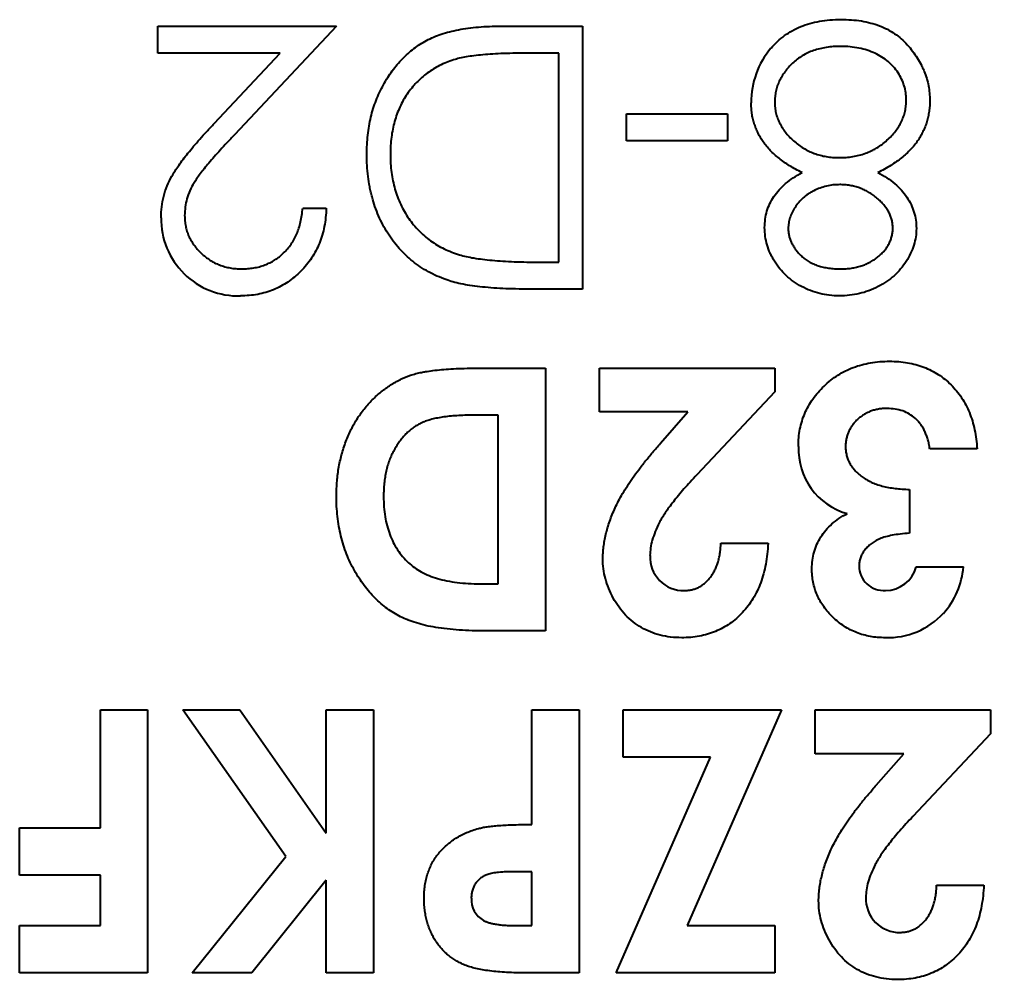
# Model space of a CAD drawing. Header units: inches. Extents: x 7.25 to 10.75, y 3.17 to 5.42.
# Drawn here: x 9.4382 to 9.5836, y 4.441 to 4.5848 of the extents above; entities that cross this region are included whole.
import ezdxf

# ---------------------------------------------------------------- set-up
doc = ezdxf.new("R2010")
doc.units = ezdxf.units.IN
doc.header["$LTSCALE"] = 0.5
doc.header["$MEASUREMENT"] = 0
doc.layers.add('Visible', color=7, linetype='Continuous', lineweight=40)

msp = doc.modelspace()

# ---------------------------------------------------------------- linework, layer by layer
at = {"layer": 'Visible'}
for p, q in [((9.458878298407857, 4.583749322497803), (9.485629762167195, 4.583749322497803)), ((9.458878298407857, 4.579711365703941), (9.458878298407857, 4.583749322497803)), ((9.485629762167195, 4.583749322497803), (9.470361238040404, 4.567455535903819)), ((9.510275494551609, 4.583749322497804), (9.52247611791119, 4.583749322497804)), ((9.52247611791119, 4.583749322497804), (9.52247611791119, 4.544379243757646)), ((9.477198950033134, 4.579711365703941), (9.458878298407857, 4.579711365703941)), ((9.467348543713733, 4.569198482098045), (9.477198950033134, 4.579711365703941)), ((9.518942905716559, 4.579711365703941), (9.514423864226552, 4.579711365703941)), ((9.51894290571656, 4.548417200551508), (9.518942905716559, 4.579711365703941)), ((9.529037797701214, 4.570625962917751), (9.544180135678198, 4.570625962917751)), ((9.529037797701214, 4.566588006123888), (9.529037797701214, 4.570625962917751)), ((9.544180135678198, 4.570625962917751), (9.544180135678198, 4.566588006123889)), ((9.544180135678198, 4.566588006123889), (9.529037797701214, 4.566588006123888)), ((9.480582316174868, 4.556493114139232), (9.484115528369497, 4.556493114139233)), ((9.516174697055142, 4.548417200551508), (9.51894290571656, 4.548417200551508)), ((9.52247611791119, 4.544379243757646), (9.514526390473273, 4.544379243757646)), ((9.507885844339617, 4.532568220135598), (9.516923927319628, 4.532568220135599)), ((9.516923927319628, 4.532568220135599), (9.516923927319628, 4.493198141395441)), ((9.524999840907354, 4.532568220135599), (9.551246560067458, 4.532568220135599)), ((9.524999840907354, 4.526006540345572), (9.524999840907354, 4.532568220135599)), ((9.551246560067458, 4.532568220135599), (9.551246560067458, 4.528987688134792)), ((9.551246560067458, 4.528987688134792), (9.539590114478926, 4.516582012281773)), ((9.50985750293037, 4.525501795746339), (9.50616655804848, 4.525501795746339)), ((9.50985750293037, 4.5002645657847), (9.50985750293037, 4.525501795746339)), ((9.538249386637213, 4.526006540345572), (9.524999840907354, 4.526006540345572)), ((9.534140450134085, 4.521298219630855), (9.538249386637213, 4.526006540345572)), ((9.581531236021426, 4.520454349754012), (9.574464811632167, 4.520454349754012)), ((9.57143634403677, 4.514397414563219), (9.57143634403677, 4.507835734773193)), ((9.543170646479734, 4.506321500975494), (9.550237070868993, 4.506321500975494)), ((9.572436513156052, 4.502788288780865), (9.579488488629272, 4.502788288780865)), ((9.50716027397822, 4.5002645657847), (9.50985750293037, 4.5002645657847)), ((9.516923927319628, 4.493198141395441), (9.508019917123788, 4.493198141395441)), ((9.450297640220901, 4.481387117773393), (9.457364064610159, 4.481387117773393)), ((9.450297640220901, 4.463721056800245), (9.450297640220901, 4.481387117773393)), ((9.457364064610159, 4.481387117773393), (9.45736406461016, 4.442017039033235)), ((9.462663882902104, 4.481387117773393), (9.471173561379794, 4.481387117773393)), ((9.478058593178705, 4.459430727706767), (9.462663882902104, 4.481387117773393)), ((9.471173561379794, 4.481387117773393), (9.484115528369498, 4.462924506729582)), ((9.484115528369498, 4.481387117773393), (9.491181952758756, 4.481387117773393)), ((9.484115528369498, 4.462924506729582), (9.484115528369498, 4.481387117773393)), ((9.491181952758756, 4.481387117773393), (9.491181952758758, 4.442017039033236)), ((9.514904948922698, 4.481387117773393), (9.521971373311956, 4.481387117773394)), ((9.514904948922698, 4.464225801399479), (9.514904948922698, 4.481387117773393)), ((9.521971373311956, 4.481387117773394), (9.521971373311958, 4.442017039033236)), ((9.528533053101983, 4.481387117773394), (9.552256049265925, 4.481387117773394)), ((9.528533053101983, 4.474320693384135), (9.528533053101983, 4.481387117773394)), ((9.552256049265925, 4.481387117773394), (9.538146860390496, 4.449083463422496)), ((9.557303495258251, 4.481387117773394), (9.583550214418358, 4.481387117773395)), ((9.557303495258251, 4.474825437983368), (9.557303495258251, 4.481387117773394)), ((9.583550214418358, 4.481387117773395), (9.583550214418358, 4.477806585772587)), ((9.583550214418358, 4.477806585772587), (9.571893768829824, 4.465400909919569)), ((9.570553040988113, 4.474825437983369), (9.557303495258251, 4.474825437983368)), ((9.566444104484983, 4.47011711726865), (9.570553040988113, 4.474825437983369)), ((9.527523563903518, 4.442017039033237), (9.541624866144584, 4.474320693384136)), ((9.541624866144584, 4.474320693384136), (9.528533053101983, 4.474320693384135)), ((9.438183769839315, 4.456654632410986), (9.438183769839315, 4.463721056800245)), ((9.438183769839315, 4.463721056800245), (9.450297640220901, 4.463721056800245)), ((9.464028270646907, 4.442017039033236), (9.478058593178705, 4.459430727706767)), ((9.514904948922698, 4.45715937701022), (9.512404885829623, 4.45715937701022)), ((9.514904948922698, 4.449083463422496), (9.514904948922698, 4.45715937701022)), ((9.450297640220901, 4.456654632410986), (9.438183769839315, 4.456654632410986)), ((9.450297640220901, 4.449083463422495), (9.450297640220901, 4.456654632410986)), ((9.484115528369498, 4.455873855609049), (9.472948054111473, 4.442017039033236)), ((9.484115528369498, 4.442017039033236), (9.484115528369498, 4.455873855609049)), ((9.575474300830633, 4.45514039861329), (9.582540725219891, 4.45514039861329)), ((9.438183769839315, 4.442017039033235), (9.438183769839315, 4.449083463422494)), ((9.438183769839315, 4.449083463422494), (9.450297640220901, 4.449083463422495)), ((9.512680918032329, 4.449083463422495), (9.514904948922698, 4.449083463422496)), ((9.538146860390496, 4.449083463422496), (9.551246560067458, 4.449083463422496)), ((9.551246560067458, 4.449083463422496), (9.551246560067458, 4.442017039033237)), ((9.45736406461016, 4.442017039033235), (9.438183769839315, 4.442017039033235)), ((9.472948054111473, 4.442017039033236), (9.464028270646907, 4.442017039033236)), ((9.491181952758758, 4.442017039033236), (9.484115528369498, 4.442017039033236)), ((9.521971373311958, 4.442017039033236), (9.514084738948945, 4.442017039033236)), ((9.551246560067458, 4.442017039033237), (9.527523563903518, 4.442017039033237))]:
    msp.add_line(p, q, dxfattribs=at)
for centre, radius, start, end in [((9.560328978366142, 4.572341966278485), 0.01261565529547394, 139.9627529579179, 180.2716347137238), ((9.470911211262727, 4.554883589319695), 0.01151374171487622, 179.0561172386547, 271.8151104250188), ((9.564855911713128, 4.52043345257519), 0.01006038291699332, 177.7297711072711, 253.9149055143012), ((9.537610005424115, 4.504271689598804), 0.005029562096699512, 177.4988094122084, 271.2672813726005), ((9.567523598854576, 4.502935092407723), 0.003664970368894338, 179.5818134594789, 274.9102054249969), ((9.56775577529979, 4.504109526199462), 0.004863638061714174, 270.9828678351035, 344.237155993489), ((9.567548415499315, 4.50379156636576), 0.01198214973454506, 318.3881317821362, 355.1969426353343), ((9.568135163554945, 4.503594811836177), 0.01139463904006238, 268.2803381135408, 317.1695688310349), ((9.50943996062777, 4.452988888768896), 0.003604696703333303, 176.7826688961744, 240.5109144794904), ((9.569913659775011, 4.453090587236599), 0.005029562096696944, 177.4988094108191, 271.2672813714068)]:
    msp.add_arc(centre, radius, start, end, dxfattribs=at)
for points, knots in [([(9.49017246356029, 4.564561141092594), (9.490179538565535, 4.565047769192614), (9.490193480602331, 4.566006720690591), (9.49031866967879, 4.567420004169342), (9.490500630820796, 4.568791360195064), (9.490782341793132, 4.570114259800901), (9.491124331094268, 4.571400288438829), (9.491562609178725, 4.572635757969842), (9.492064746452117, 4.573831935187572), (9.492650047941362, 4.574972890373827), (9.493293485551819, 4.576053143989271), (9.493979692458485, 4.577072239256162), (9.494724231305314, 4.578007562110697), (9.495505065996356, 4.578883622252544), (9.496341026251352, 4.579677016722377), (9.497221934374982, 4.580402208035066), (9.498148415333509, 4.581045112989699), (9.498795503221524, 4.581423533496062), (9.499122684067784, 4.581599328157896), (9.499125682237302, 4.581600939077981), (9.499468589303355, 4.581785037147601), (9.500185277748772, 4.582135571225058), (9.501336244438685, 4.582564209394708), (9.502582065245843, 4.582935453809341), (9.503929844770985, 4.583230778760838), (9.505374775893806, 4.583468960449929), (9.506920866893447, 4.583627542737377), (9.508565195865437, 4.583735091483446), (9.509694325361115, 4.583744486718439), (9.510275494551609, 4.583749322497804)], [0, 0, 0, 0, 0.0460837775419481, 0.0908128969626279, 0.1343042879808946, 0.17703627222683, 0.218837426854287, 0.2602615907981605, 0.3011000835602825, 0.3416368324483725, 0.381609040526968, 0.4201478008723695, 0.457909660734963, 0.494760701352578, 0.5312192845390139, 0.566960759848036, 0.602742114565593, 0.6379097542079976, 0.6379097542079976, 0.6379097542079976, 0.6382320180154539, 0.674761113376549, 0.7133778281073231, 0.754425315485126, 0.797801784729984, 0.843978980652588, 0.8930643900142411, 0.944959650661745, 1, 1, 1, 1]), ([(9.550694495662047, 4.580436936065339), (9.55100761685782, 4.580781073007868), (9.551629989923912, 4.581465094297286), (9.552696164587761, 4.582353179898983), (9.553866264518199, 4.583099517290358), (9.555135762073188, 4.583707750074934), (9.556501263776292, 4.584181156811997), (9.557962478676295, 4.584521342615298), (9.559522255424534, 4.584716195587363), (9.56059430796802, 4.584744361950686), (9.561144286193038, 4.584758811696269)], [0, 0, 0, 0, 0.1192834503733712, 0.2370928820686305, 0.354796044215128, 0.474576300940848, 0.597460065814975, 0.724926154615614, 0.858883199192764, 1, 1, 1, 1]), ([(9.561144286193038, 4.584758811696269), (9.561673120709411, 4.584745847939197), (9.562702178963306, 4.584720621784692), (9.564200017872878, 4.584549705801557), (9.565596227822285, 4.584250179715431), (9.566898927336917, 4.583840229197278), (9.56810026172834, 4.583306930460836), (9.569196812203339, 4.582643170014611), (9.570204383690745, 4.581875657887386), (9.57109245699637, 4.58098237740968), (9.57188072046708, 4.580025536751721), (9.572573745895438, 4.579038664367731), (9.573014519130872, 4.578256716763189), (9.573239569202682, 4.577813951320328), (9.57328783953109, 4.577716217428111), (9.573406829805633, 4.577475295456984), (9.573675846715728, 4.576889334184624), (9.574007632594757, 4.575927889723849), (9.57426822054219, 4.574839461247155), (9.57443190613269, 4.573730358078246), (9.574453798263075, 4.572981991943676), (9.574464811632167, 4.572605508142868)], [0, 0, 0, 0, 0.0785552643698, 0.152860565420097, 0.2235563666902605, 0.2903706229655195, 0.355397784138662, 0.418284932535281, 0.480381415207482, 0.543064533849019, 0.6049149427073129, 0.664388422332142, 0.721931811650893, 0.7381154803333936, 0.7381154803333936, 0.7381154803333936, 0.778009536229352, 0.83383241339506, 0.888862890153068, 0.94408977157943, 1, 1, 1, 1]), ([(9.561104853021224, 4.580720854902407), (9.560736486289864, 4.580713690866153), (9.560018789771316, 4.580699733026206), (9.558971304094081, 4.580579345198606), (9.557985329129178, 4.580382103409185), (9.557052813159864, 4.580117309210206), (9.556181542963897, 4.579759683541065), (9.555367766705544, 4.579322538541474), (9.554601251863906, 4.578820344978006), (9.553916510140704, 4.578226042697128), (9.553292992119747, 4.57759065535715), (9.552749303465319, 4.576918119984455), (9.55227734181334, 4.576226600833378), (9.551906914403409, 4.575500499851999), (9.551610781185795, 4.574753740091439), (9.55139791777109, 4.573979437462331), (9.551266576775712, 4.573175216596576), (9.551253293357808, 4.572629670243063), (9.551246560067456, 4.572353135843251)], [0, 0, 0, 0, 0.0765550760994232, 0.149153837511575, 0.2188158220432795, 0.285398193727192, 0.350345835719392, 0.4141546691276485, 0.477205500043845, 0.540391173900373, 0.602222430283949, 0.662050679838559, 0.719948516225845, 0.775918722043148, 0.831123372497849, 0.8866731564921949, 0.9425552559371321, 1, 1, 1, 1]), ([(9.570931599437536, 4.572723807658313), (9.570915938962413, 4.573077276738756), (9.570884755217374, 4.57378111807153), (9.570647512878853, 4.574819109297058), (9.570254866599987, 4.575820856527914), (9.569717302423825, 4.576781695441268), (9.569047541808938, 4.57768024936229), (9.568227962788237, 4.578465511755588), (9.567297493548407, 4.579152008923065), (9.566241980114793, 4.579717868402049), (9.565083326347741, 4.580164006393616), (9.563832021410061, 4.580487181398669), (9.562496824377629, 4.58068881609125), (9.561576155471728, 4.580710006999438), (9.561104853021224, 4.580720854902407)], [0, 0, 0, 0, 0.07491079103701401, 0.1491652705138698, 0.2245331100267905, 0.302397696872693, 0.382006944833601, 0.46125033324119, 0.5422009967468641, 0.626514119551522, 0.714409631883144, 0.8048701434976611, 0.900110475169873, 1, 1, 1, 1]), ([(9.514423864226552, 4.579711365703941), (9.513774501226102, 4.579708574968574), (9.512525538364317, 4.579703207362432), (9.510729610385813, 4.579656107214702), (9.509088672292776, 4.579579145038061), (9.507602491084754, 4.579471438875984), (9.50627190588456, 4.579328934768129), (9.505094135919627, 4.579170049472882), (9.504073041900224, 4.578972102895198), (9.503455162969493, 4.578792677030017), (9.503169636990535, 4.578709763139838)], [0, 0, 0, 0, 0.1719006646132685, 0.33062793209588, 0.475548835880919, 0.606746190312363, 0.7250238034674891, 0.829742386958458, 0.921322820343975, 1, 1, 1, 1]), ([(9.503169636990535, 4.578709763139838), (9.50281026280163, 4.57858319895371), (9.50210009806892, 4.578333093564433), (9.501077814185367, 4.577876876562245), (9.500124415067358, 4.577336472086055), (9.499223297203384, 4.576735766990667), (9.498387199662783, 4.576053601915018), (9.497606378027816, 4.575304707397219), (9.49688178825314, 4.574485661918912), (9.496224590983859, 4.573597793593467), (9.495629321507469, 4.572650730287371), (9.495118307630838, 4.571642797041855), (9.49467328149027, 4.57058816388056), (9.494320901379762, 4.569478292946118), (9.494043065102181, 4.568321319003079), (9.493848317401849, 4.567111242642414), (9.493727415088225, 4.56584913464741), (9.493713001209255, 4.564989924296048), (9.493705675754919, 4.564553254458231)], [0, 0, 0, 0, 0.0624119154662615, 0.1233331236171024, 0.183116953881431, 0.241772981581708, 0.3005664345557855, 0.359665179319782, 0.418864293534737, 0.479510805459857, 0.540462458993984, 0.6019127741601, 0.66446720988532, 0.727807097376767, 0.792474559748435, 0.859249307785775, 0.928467363266279, 1, 1, 1, 1]), ([(9.555323950033134, 4.561816592334266), (9.555001531865491, 4.561984384898227), (9.554372708761596, 4.562311636435107), (9.55348108257472, 4.562841875147528), (9.552654927662285, 4.563386303151831), (9.551898766980068, 4.563955322144582), (9.551202926313286, 4.564536195665958), (9.550577668930966, 4.565136395233576), (9.550020352340027, 4.565755109322079), (9.549531864606228, 4.56639462590319), (9.549099553744371, 4.567055057410522), (9.548732820268224, 4.56774060246906), (9.548412893728326, 4.568442011689307), (9.548161757480594, 4.569169759580363), (9.547954425092056, 4.569913908351954), (9.547811873004072, 4.570684430897747), (9.54773518400542, 4.571476151303846), (9.547720687795847, 4.572011228423673), (9.547713347872827, 4.572282156133983)], [0, 0, 0, 0, 0.0795145498959738, 0.155079927522833, 0.226870850132799, 0.295896240388773, 0.362033066935595, 0.425088956263354, 0.485373764919548, 0.5440481662340081, 0.601005732445861, 0.657884822653423, 0.714011444966278, 0.7694977510674229, 0.8261524422985971, 0.8829004980034181, 0.940708546901072, 1, 1, 1, 1]), ([(9.551246560067456, 4.572353135843251), (9.551256749042459, 4.5720845488655), (9.551276839921305, 4.571554942263275), (9.551404369696849, 4.57077017374317), (9.551628365037446, 4.570011960890058), (9.551935875063522, 4.569271339754505), (9.552344664106831, 4.568562712857279), (9.55282949194384, 4.567868354664348), (9.553405573721516, 4.567200143977513), (9.554065824738137, 4.566567396860878), (9.554781817896698, 4.565982652003643), (9.55554049927314, 4.565462948941297), (9.556333541235805, 4.565044495711734), (9.556876585775573, 4.564811340597443), (9.5571473689284, 4.564709367539604), (9.55715996771091, 4.564704623018521), (9.557456870656763, 4.564593529274044), (9.558054733536956, 4.564403314100865), (9.558963247621886, 4.564208327116762), (9.559907997430612, 4.56408577798175), (9.560549780347246, 4.564071529025404), (9.560876140624696, 4.564064283127725)], [0, 0, 0, 0, 0.0573303582481359, 0.1130454517579894, 0.1691546943502005, 0.2257388556061955, 0.283781419525107, 0.3433999651357045, 0.406267360617801, 0.471742303014772, 0.5383423431439499, 0.603392776907697, 0.667654396298067, 0.7293951635914236, 0.7293951635914236, 0.7293951635914236, 0.7322677887564011, 0.7970369115422039, 0.863069647661618, 0.930368000421586, 1, 1, 1, 1]), ([(9.560876140624696, 4.564064283127725), (9.561226259765757, 4.564070514918572), (9.561913108090144, 4.564082740171633), (9.562919403624734, 4.56421867196252), (9.563885018624449, 4.564408190433557), (9.56480735938408, 4.564694611270897), (9.565472151560042, 4.564980050544417), (9.565835187163898, 4.565156590215759), (9.565912588480373, 4.565195347157321), (9.566117145739156, 4.565297774533054), (9.56659720039979, 4.565556870597685), (9.567315365332133, 4.566041469492031), (9.568050961883966, 4.5666471520555), (9.56872595941166, 4.567300274652006), (9.569309931524009, 4.567998844519386), (9.569813378979541, 4.568715802288806), (9.570216002703113, 4.569467499184748), (9.57054696138395, 4.570237339333706), (9.57076418414346, 4.571045100041889), (9.57090346930986, 4.571875094320859), (9.570922170447476, 4.572439325848796), (9.570931599437536, 4.572723807658313)], [0, 0, 0, 0, 0.07125750580824419, 0.1397898392986842, 0.2064650189750075, 0.2714926224106915, 0.336029077116186, 0.3536485917615828, 0.3536485917615828, 0.3536485917615828, 0.400213686273893, 0.464659023847118, 0.529715273320168, 0.594078272508269, 0.655636771867661, 0.714893864698706, 0.77215083411094, 0.8290260526505601, 0.885140194716782, 0.9420884448496211, 1, 1, 1, 1]), ([(9.574464811632167, 4.572605508142868), (9.574458309378084, 4.572329252595249), (9.57444545862898, 4.571783274125952), (9.574356567751526, 4.570976632997341), (9.574213513344997, 4.57019156913689), (9.574019746386016, 4.569424916892185), (9.573754420103354, 4.568680969566578), (9.573440791015644, 4.567954960609655), (9.573067940446398, 4.567251650693708), (9.572639905285564, 4.566565828515346), (9.57214158140914, 4.565905680070254), (9.571576907811247, 4.565260550239444), (9.570938358877367, 4.564638550892884), (9.57022137266043, 4.564043266394079), (9.569451124536341, 4.563443908393578), (9.568595035215619, 4.56288487243666), (9.56768029382712, 4.562323858337471), (9.567030042526765, 4.561988582199782), (9.5666964767846, 4.561816592334267)], [0, 0, 0, 0, 0.0588447323601603, 0.1162979609893862, 0.1726488669854395, 0.2287459701895255, 0.284537548137303, 0.340718449281647, 0.3970832673643225, 0.453952168838373, 0.512754248492114, 0.5730754269571201, 0.636439385099312, 0.7024077215675011, 0.7715174331171339, 0.844207917675588, 0.920081818312484, 1, 1, 1, 1]), ([(9.45938304300709, 4.55507351995389), (9.459402090132716, 4.555621864313682), (9.459439850133881, 4.556708930366105), (9.459762842108113, 4.5583064013492), (9.460267318999172, 4.559854120676661), (9.460874659511362, 4.561099802075701), (9.461487518393946, 4.562103458386801), (9.462039240851377, 4.56293022740519), (9.462688796432818, 4.563820201099898), (9.46343063562144, 4.564776981629166), (9.464277533940647, 4.565788039143581), (9.465207489085959, 4.566874001934374), (9.46624451746983, 4.568014789798746), (9.466971723676405, 4.568794470890096), (9.467348543713733, 4.569198482098045)], [0, 0, 0, 0, 0.0987013748863713, 0.1956706803858565, 0.292419992908961, 0.3913392869674675, 0.4444587417649345, 0.5042245791547459, 0.5703475914063549, 0.6429138259794831, 0.722289816523961, 0.80792272120225, 0.900470366297791, 1, 1, 1, 1]), ([(9.470361238040404, 4.567455535903819), (9.469989495781597, 4.567067478462327), (9.46927545498161, 4.566322099535396), (9.468265527233475, 4.565233877261673), (9.467358451999365, 4.564224321122729), (9.466548357592481, 4.563295338575546), (9.465852817599616, 4.56243334118752), (9.465235582144635, 4.561666246658975), (9.464741031064971, 4.560960347330426), (9.464204299954874, 4.560142117702614), (9.463684457644433, 4.559143104011117), (9.4632377494775, 4.557922252613356), (9.462965366480327, 4.556665478117562), (9.462932691165301, 4.55581618636225), (9.46291625520172, 4.555388985328411)], [0, 0, 0, 0, 0.1108026438013184, 0.2128292023477695, 0.306101309823111, 0.3906473211160115, 0.466924469360852, 0.534481039284031, 0.593586940965673, 0.644557004508717, 0.736200452629373, 0.825024025618864, 0.911985584829758, 1, 1, 1, 1]), ([(9.50203396164226, 4.545798837942987), (9.501578411739787, 4.545972357631173), (9.500677642295168, 4.546315462156731), (9.499395818013722, 4.546963674316064), (9.498185011568571, 4.547695110191759), (9.4970548765858, 4.548526602156945), (9.49600257742789, 4.549447292319343), (9.49501617081542, 4.550450603282447), (9.494119976614597, 4.551558823165837), (9.49330003659438, 4.552752226313226), (9.492560554743424, 4.554015521870049), (9.491917832557021, 4.555346640884001), (9.491384038323714, 4.556738731269988), (9.491017733931876, 4.557936729634065), (9.490834142708554, 4.558670317314372), (9.490777160827724, 4.558916628636625), (9.490717978076376, 4.559172453497559), (9.490553781760548, 4.559947516594043), (9.49035342474671, 4.561269051557759), (9.49019627073446, 4.562896488984468), (9.490180477134185, 4.564000813664206), (9.49017246356029, 4.564561141092594)], [0, 0, 0, 0, 0.0615463740376133, 0.1216970805153598, 0.18115899990034, 0.2400768215924425, 0.2986858982040875, 0.357632728013326, 0.417591518854998, 0.478482109752598, 0.540396536102811, 0.6023358963502761, 0.6649966639164281, 0.728553098822835, 0.7604828323282125, 0.7604828323282125, 0.7604828323282125, 0.793645821178881, 0.860531076903308, 0.9292343416273771, 1, 1, 1, 1]), ([(9.493705675754919, 4.564553254458231), (9.493711449516045, 4.564092810360396), (9.49372279212088, 4.563188263854575), (9.493865360292112, 4.561861034436435), (9.494073701748798, 4.560584536680246), (9.494374980556882, 4.559358685213501), (9.494758904953345, 4.558181088451124), (9.495238034781872, 4.557058259315058), (9.495785465819761, 4.555978339530212), (9.496436796942866, 4.554966254426344), (9.497150133201142, 4.554009076595868), (9.497941785387129, 4.553132193405946), (9.498799176146731, 4.552333607351081), (9.499712953980865, 4.551600881674357), (9.500708871857666, 4.550963494993945), (9.501763469054406, 4.550393341101007), (9.502892216761762, 4.549909472806982), (9.50367751142813, 4.549652117770298), (9.50407659994228, 4.54952132936233)], [0, 0, 0, 0, 0.0701511759972783, 0.1378126061901912, 0.2032262471813945, 0.267174055294474, 0.3300240034081795, 0.3917942717866855, 0.45308439899714, 0.514333907645879, 0.57499999281827, 0.634865482622214, 0.694116315189642, 0.753441621780438, 0.813125800303614, 0.8740796856370779, 0.936007013274408, 1, 1, 1, 1]), ([(9.54973232626976, 4.553582946059282), (9.549748563007453, 4.554010090103068), (9.549780451037433, 4.554848976727456), (9.550045094763687, 4.556070160217048), (9.550497897627475, 4.557211288281839), (9.551108094333381, 4.558290734786062), (9.55191026340507, 4.559286622211809), (9.552878862158172, 4.560219873173689), (9.554024036187378, 4.561079773770951), (9.554881582385399, 4.56156584902868), (9.555323950033134, 4.561816592334266)], [0, 0, 0, 0, 0.1219258262973258, 0.2394553929432805, 0.354774098803555, 0.471475575279256, 0.592265411083574, 0.718653197311241, 0.8548664508213061, 1, 1, 1, 1]), ([(9.5666964767846, 4.561816592334267), (9.567152469589523, 4.561566845408162), (9.568034018636586, 4.561084021639151), (9.569213196764574, 4.560208664666579), (9.570210435709159, 4.559239887484951), (9.571026534900101, 4.558187624593348), (9.571665707138935, 4.557072879456405), (9.57210475428608, 4.555904932234181), (9.57240164076197, 4.554704486082406), (9.572431058823593, 4.553884399226531), (9.572445833235234, 4.5534725331782)], [0, 0, 0, 0, 0.1458494305754842, 0.2819637177391635, 0.410893335702098, 0.535063306921324, 0.6547262424105169, 0.770150184539096, 0.884564257400888, 1, 1, 1, 1]), ([(9.560962893602689, 4.560026326333863), (9.560628226729522, 4.560016557319056), (9.559962198467368, 4.559997115777401), (9.558980724993699, 4.559814705608606), (9.558024015103607, 4.559531405374404), (9.557278318169601, 4.559203296884588), (9.556851929628241, 4.558974995162973), (9.55672345634631, 4.558901930760489), (9.556564106006114, 4.558811306179122), (9.55613689879485, 4.558550126327977), (9.555484253333388, 4.558060923048529), (9.554828560150042, 4.557381313906139), (9.554270732117715, 4.55663965836326), (9.553834589566542, 4.555852941009678), (9.553500497542466, 4.555060219627518), (9.553303746830403, 4.554254964615231), (9.553278170850687, 4.553715381850646), (9.55326553846439, 4.55344887327511)], [0, 0, 0, 0, 0.0897134540802937, 0.1785408138776785, 0.2669077215250845, 0.356931182294249, 0.3965677627631691, 0.3965677627631691, 0.3965677627631691, 0.44573053409479, 0.5307957532315181, 0.614591161039219, 0.6982439584905961, 0.7790840380441441, 0.8553156624734299, 0.928538086782487, 1, 1, 1, 1]), ([(9.568912621040605, 4.553527739618741), (9.568904889129328, 4.553733369647143), (9.568889609761897, 4.554139724123692), (9.56877144184262, 4.554739790107758), (9.568595324240905, 4.555329459812302), (9.568318038960522, 4.555894711905175), (9.567985459001795, 4.556455154640701), (9.56757498120585, 4.556996781030062), (9.567085790790788, 4.557521476022896), (9.566534301023871, 4.5580247768239), (9.565933496323884, 4.558496078995888), (9.565297005398891, 4.558905226144355), (9.564748951507031, 4.559187707974444), (9.564416898703223, 4.559334310422669), (9.564308857059794, 4.559379375263628), (9.564188383587714, 4.559429625497581), (9.563835823419756, 4.559567260991408), (9.563234835455404, 4.559753971392934), (9.562498429679792, 4.559911099024412), (9.561738412780647, 4.560008759281167), (9.561223445617834, 4.560020424312211), (9.560962893602689, 4.560026326333863)], [0, 0, 0, 0, 0.0545639495070589, 0.107826202781142, 0.1619237085214025, 0.2175097010530385, 0.274498332796139, 0.3348147646240185, 0.3975549470643515, 0.464754577356201, 0.532901209769528, 0.6000972138233259, 0.665354161456546, 0.696430965900924, 0.696430965900924, 0.696430965900924, 0.731083627724208, 0.796883493959009, 0.863291590147024, 0.930831217509245, 1, 1, 1, 1]), ([(9.484115528369497, 4.556493114139233), (9.484092500776606, 4.556024375244206), (9.48404727519701, 4.555103784529078), (9.48383548341679, 4.553761558360359), (9.483532436429108, 4.55247860224422), (9.483103961130853, 4.551265217385168), (9.482571832022083, 4.55011067512161), (9.481933698980678, 4.549019561334307), (9.481177862641944, 4.547996038401633), (9.48032064403626, 4.54704959472002), (9.479389613225742, 4.546181343079982), (9.478385046977474, 4.545431565320633), (9.477329422373579, 4.544798070704638), (9.476225942070256, 4.54426847293384), (9.475062156203444, 4.543870949357659), (9.473848625744058, 4.54357599278168), (9.472580019035291, 4.543398531075026), (9.471715676830039, 4.543379455871377), (9.471276087626514, 4.54336975455918)], [0, 0, 0, 0, 0.0687907943906179, 0.1351032894311272, 0.1989786743106515, 0.2619042997808555, 0.323494969367968, 0.38519537796605, 0.446969238740774, 0.509764776703132, 0.5722505688473679, 0.6334051756611531, 0.693251162921751, 0.75258316278567, 0.812579266153421, 0.873275084920191, 0.935549942895028, 1, 1, 1, 1]), ([(9.471457480216863, 4.547407711353042), (9.471765440876439, 4.547415437092549), (9.47237022476316, 4.547430609169312), (9.47325629664657, 4.547545530042061), (9.474107407334918, 4.547719750138486), (9.474910857499413, 4.547996449675066), (9.475684045343481, 4.54832338393103), (9.476410464528653, 4.548738718669524), (9.477102175837999, 4.549221346863855), (9.477747801960268, 4.549780973937562), (9.478337464091663, 4.550409755408788), (9.478862844528054, 4.551102715996578), (9.47931887468571, 4.551854866936694), (9.479717312461453, 4.55266312125654), (9.480040736010437, 4.553535526156459), (9.480287913701227, 4.554468786556852), (9.480483488297272, 4.555458906028928), (9.480548826405434, 4.556142652386917), (9.480582316174868, 4.556493114139232)], [0, 0, 0, 0, 0.064429890715418, 0.1265296670735526, 0.186743666835521, 0.245897683478136, 0.3040531068209905, 0.362195516217046, 0.4206546388524585, 0.480330856318868, 0.5406628760855979, 0.600743511343272, 0.6619818568335161, 0.724480055372715, 0.789067141037212, 0.856333336778513, 0.9263620640115919, 1, 1, 1, 1]), ([(9.46291625520172, 4.555388985328411), (9.462923406408688, 4.555120353175308), (9.462937500064386, 4.554590930786542), (9.463061883613248, 4.553814713024803), (9.463249853310598, 4.553065952464445), (9.463519203794828, 4.552342345950183), (9.463874735179363, 4.551651168761587), (9.464307506607009, 4.550991579557947), (9.464806832404735, 4.550353908408341), (9.46538446198101, 4.54975600854267), (9.46601901226005, 4.549208413430382), (9.466689363773945, 4.548723328105136), (9.46739858879374, 4.548317938782314), (9.468143697029689, 4.547985615979385), (9.468922611196263, 4.547724925527232), (9.469736837800564, 4.547544289088277), (9.470584127072582, 4.547430875320599), (9.47116268157979, 4.547415530304757), (9.471457480216863, 4.547407711353042)], [0, 0, 0, 0, 0.0619654006870624, 0.122121905638295, 0.180988496849842, 0.2399332164519025, 0.299905831106523, 0.359988847476985, 0.4217757417416465, 0.486575826421124, 0.551534804619739, 0.615017542759977, 0.677258616661656, 0.7397299623627119, 0.8030501026629511, 0.8664951320156989, 0.9319734741771479, 1, 1, 1, 1]), ([(9.560907687162148, 4.543369754559181), (9.56040708118782, 4.543386023276548), (9.559419943237002, 4.543418103333814), (9.557968944168717, 4.543685681058531), (9.55658055356318, 4.54413254922987), (9.555259765101306, 4.544738940945378), (9.554029464798887, 4.545485246850439), (9.55294599241916, 4.546390047494013), (9.55198101133766, 4.547396393087602), (9.551312586020854, 4.5483535165996), (9.550960716243022, 4.548965143310669), (9.550847990420284, 4.54917775755549), (9.55074572470766, 4.549370642794488), (9.550454518635442, 4.549964171393596), (9.55007922461573, 4.550994667938141), (9.54978766814722, 4.552278865189894), (9.549750798698819, 4.553147660115755), (9.54973232626976, 4.553582946059282)], [0, 0, 0, 0, 0.0894032499051365, 0.17629302372293, 0.2626069234866875, 0.349420473732446, 0.435466792401375, 0.5188906296914331, 0.600969123349225, 0.6838648975815059, 0.7268380748167369, 0.7268380748167369, 0.7268380748167369, 0.765823663804807, 0.8448880757049, 0.9222854113101281, 1, 1, 1, 1]), ([(9.55326553846439, 4.55344887327511), (9.55327142636439, 4.5532618010112), (9.553283113001962, 4.55289048938104), (9.553382827287981, 4.552340207618961), (9.55353958619102, 4.551802741848316), (9.553763937261156, 4.551276981039475), (9.554052046875656, 4.550765460621671), (9.554388842178604, 4.550254595801253), (9.554806815695255, 4.549768006236243), (9.555271899715443, 4.549288798616743), (9.555800472696562, 4.548846608290555), (9.556387485038393, 4.548454827201478), (9.557039777350194, 4.548135391121269), (9.55774336982985, 4.547864066638688), (9.558505844601374, 4.547663107156452), (9.559320035860347, 4.547511717174394), (9.560193462961124, 4.547426601777972), (9.5607944673653, 4.54741414473123), (9.561104853021224, 4.547407711353043)], [0, 0, 0, 0, 0.0508873715027205, 0.101004138572948, 0.151725202796547, 0.2030284791864, 0.2561991837885855, 0.3113738191150945, 0.3692790606240625, 0.430506873374132, 0.49299298005335, 0.556503250873149, 0.6221075652077109, 0.6902840664168091, 0.761455480662085, 0.836404655485664, 0.915512019611826, 1, 1, 1, 1]), ([(9.572445833235234, 4.5534725331782), (9.572427404737626, 4.55305300700466), (9.572390360243576, 4.552209686232079), (9.57209183221024, 4.55095398304042), (9.571601695948374, 4.549719971097669), (9.57094633996359, 4.548510680959096), (9.570112764264671, 4.54738055643001), (9.569125899972379, 4.546362198368716), (9.567993692748706, 4.545470445273227), (9.566726607172331, 4.544721448017547), (9.5657941218003, 4.544304729433954), (9.565299983939672, 4.544125150410802), (9.565276000261255, 4.544116527469944), (9.564832668113299, 4.543957134618463), (9.56389882423517, 4.543686883827981), (9.562435026369553, 4.543416655426268), (9.561421554128387, 4.543385534162145), (9.560907687162148, 4.543369754559181)], [0, 0, 0, 0, 0.074055986809027, 0.1488654485680894, 0.226660201998025, 0.308132047571205, 0.3911772589215725, 0.473946684166052, 0.557942313254311, 0.645000984007287, 0.7333728384328829, 0.7378750837994847, 0.7378750837994847, 0.7378750837994847, 0.82109793536348, 0.9092902030517279, 1, 1, 1, 1]), ([(9.561104853021224, 4.547407711353043), (9.561381024717916, 4.547415015422137), (9.561921337312645, 4.547429305374987), (9.562713425654307, 4.547504537946074), (9.56346725699959, 4.547649047919104), (9.564186953593158, 4.547847024635298), (9.56487498083968, 4.548093347336203), (9.565515561043787, 4.548417885889458), (9.566130221362284, 4.548778611842872), (9.566698797294318, 4.549201726962436), (9.567213502877443, 4.549663354705543), (9.56767322570219, 4.550145452177717), (9.568047757125369, 4.550662231387328), (9.56836998024129, 4.551187838563048), (9.568609275912856, 4.551744074574522), (9.568779263304783, 4.552318760461828), (9.568899564706124, 4.552915536246313), (9.568908235104036, 4.553322085791248), (9.568912621040605, 4.553527739618741)], [0, 0, 0, 0, 0.0752210918485093, 0.1471653460574274, 0.2163831805268125, 0.283941178863123, 0.3503014014318385, 0.4149720351941575, 0.479181411623451, 0.544184016109942, 0.60755790403003, 0.667323577416015, 0.725167636674896, 0.781028599257467, 0.834890540959137, 0.889470799624709, 0.94408860275468, 1, 1, 1, 1]), ([(9.50407659994228, 4.54952132936233), (9.504406759069072, 4.549430030961077), (9.505108767958626, 4.549235905510407), (9.506254318735065, 4.54902414653941), (9.507543578008738, 4.548837369272629), (9.508982269809792, 4.54867923609662), (9.510568754164074, 4.548565767915044), (9.512304251216777, 4.548480601271542), (9.514189511110677, 4.54842315883642), (9.515496401255257, 4.548419236370693), (9.516174697055142, 4.548417200551508)], [0, 0, 0, 0, 0.0843186169585851, 0.179284514213906, 0.28658252764656, 0.405111483434281, 0.535592873418974, 0.6781902099934151, 0.8329758397604871, 1, 1, 1, 1]), ([(9.514526390473273, 4.544379243757646), (9.513834950785911, 4.544384222047814), (9.512499092908342, 4.544393840078511), (9.510568694174399, 4.54445482310597), (9.50878260010837, 4.544562702361855), (9.507146684933094, 4.544719839888678), (9.505656457576654, 4.54491278739848), (9.50431609078122, 4.545154636716188), (9.503118653853198, 4.545440217935364), (9.502382214701463, 4.545683698815513), (9.50203396164226, 4.545798837942987)], [0, 0, 0, 0, 0.16428921647476, 0.317405911230491, 0.458843611641018, 0.589366542305309, 0.70783131877817, 0.815770030699005, 0.9128799029021241, 1, 1, 1, 1]), ([(9.485629762167196, 4.51343524517093), (9.485647332919324, 4.514177522960293), (9.485681921973418, 4.51563874023891), (9.485973280843721, 4.517783059760891), (9.486444506791088, 4.519838603892862), (9.487107093271728, 4.521789293376628), (9.487928523139484, 4.523617757012427), (9.488909813091619, 4.525291750697849), (9.490036575165925, 4.5268022889639), (9.491295682398851, 4.528141851722196), (9.492658989214235, 4.529293220927292), (9.494075738726485, 4.530279295479337), (9.495559738017304, 4.531056858621715), (9.496867335816404, 4.531550068687296), (9.497928192824359, 4.531836785288123), (9.498471396100825, 4.531941756060396), (9.498726668182535, 4.53198622344597), (9.498801146475849, 4.531999197269677), (9.499253058111744, 4.532075417565099), (9.500128121588022, 4.532201073153831), (9.501403139210955, 4.532346193374768), (9.50282157596225, 4.532442911332063), (9.504383671902874, 4.532510638312864), (9.506087377472092, 4.532560702176051), (9.507270647196794, 4.532565648485646), (9.507885844339617, 4.532568220135598)], [0, 0, 0, 0, 0.0657724366413257, 0.129476891608957, 0.191428604210416, 0.252443711373582, 0.3117845412574555, 0.368814690665287, 0.4240882301830035, 0.478488396198541, 0.531389624325671, 0.5819994582340909, 0.631196377355317, 0.679497739893526, 0.705555904428501, 0.7285169101496891, 0.7285169101496891, 0.7285169101496891, 0.735216023140906, 0.7691265230519829, 0.806877245081844, 0.848930942541851, 0.8951174744335589, 0.94547022651437, 1, 1, 1, 1]), ([(9.554779772262087, 4.520832908203436), (9.554793286150225, 4.521269746894713), (9.55481993278538, 4.522131103826915), (9.554989343773778, 4.523399792066114), (9.555304744229876, 4.524609382722041), (9.555719711615772, 4.525773750785699), (9.556273081097236, 4.526878024597116), (9.556924862351138, 4.527946937661761), (9.557722662862336, 4.528944240388074), (9.558617321313017, 4.529889071906061), (9.559605704285492, 4.530752260785668), (9.560669268486995, 4.531514897736631), (9.561810074528678, 4.532143570949737), (9.563000542080973, 4.532680921603545), (9.564267489808143, 4.533079720290304), (9.565594528795076, 4.533371765987202), (9.566991349589472, 4.533549455470521), (9.56794466921353, 4.533568157880106), (9.56843153634446, 4.533577709334065)], [0, 0, 0, 0, 0.06282677548820671, 0.1238816059005546, 0.183570574256269, 0.2422879441994465, 0.301291813100253, 0.360878938408724, 0.421986411885978, 0.484557904107682, 0.547788277020645, 0.6104111373588921, 0.672354815682484, 0.734805140465993, 0.797929196247067, 0.8629612441684149, 0.9300133300581009, 1, 1, 1, 1]), ([(9.56843153634446, 4.533577709334065), (9.568892114602303, 4.533567661983099), (9.569792714438734, 4.533548015717816), (9.571110030185798, 4.533377967335306), (9.572362014110448, 4.533103665494989), (9.573551861294524, 4.532717014305186), (9.574674968320515, 4.532215593788631), (9.575741519953846, 4.531618514460342), (9.57673023339359, 4.530891338173826), (9.57765212485542, 4.530066891040074), (9.578486744003486, 4.529141908168131), (9.579232696973708, 4.52813781632596), (9.579873535372238, 4.527050797363809), (9.580411887285601, 4.525885495481021), (9.580843544019357, 4.524639866386974), (9.581184033583918, 4.523316443131653), (9.581421871117298, 4.521912640155528), (9.581494305036596, 4.520946793844042), (9.581531236021426, 4.520454349754012)], [0, 0, 0, 0, 0.0666590453059331, 0.1303429423273816, 0.1919362235456415, 0.2519958016206855, 0.3111219432316465, 0.369754799698639, 0.428602207933514, 0.488435845155155, 0.5485243594721669, 0.608661069918297, 0.669235798610977, 0.730880799387467, 0.794196271721699, 0.859830406014996, 0.928533466102354, 1, 1, 1, 1]), ([(9.50616655804848, 4.525501795746339), (9.50572746843145, 4.525499669495774), (9.504883080811728, 4.525495580627389), (9.503662486787977, 4.525439400058611), (9.502536044516194, 4.525348169485703), (9.50150227851395, 4.525213225729371), (9.500558812224295, 4.525050853849264), (9.499709087152693, 4.524850021238447), (9.49895142851059, 4.524605793486224), (9.498279588320502, 4.524317968609934), (9.497666213063063, 4.523989352663806), (9.497097970480988, 4.523605630567089), (9.496549547162221, 4.523179193614057), (9.496031079025308, 4.522697886019505), (9.495540636078823, 4.522167976026697), (9.495081111190032, 4.521586762385662), (9.494646373385894, 4.520956010355069), (9.49424758087905, 4.520272387241412), (9.49388316219075, 4.519543111624886), (9.49355988196777, 4.518775247781844), (9.49329183496236, 4.517962401009415), (9.493069050701653, 4.517112180547316), (9.492909846086143, 4.516217184255814), (9.49277813463198, 4.515284041249289), (9.492710233539501, 4.514309054493401), (9.492700914538085, 4.513645640919696), (9.492696186556454, 4.513309059021123)], [0, 0, 0, 0, 0.06261232637348901, 0.120406111147491, 0.1742048427707335, 0.223728184540126, 0.269030291280562, 0.3106759568085199, 0.34813942741447, 0.382401013952192, 0.4147748601039015, 0.447215928219595, 0.480063857519224, 0.513756670273697, 0.547979263708593, 0.582933278588737, 0.619329215739255, 0.657136258059156, 0.6956978594303961, 0.735523521898523, 0.775831512071677, 0.8176590225607759, 0.860747746798582, 0.9053904354342971, 0.9519999768968109, 1, 1, 1, 1]), ([(9.568045091260675, 4.526511284944806), (9.567826656064712, 4.526507518265181), (9.567398790383914, 4.526500140182472), (9.566770158979775, 4.526419106399165), (9.566171912531196, 4.526284093665876), (9.565599082828212, 4.526105589073106), (9.565060672056058, 4.525863359324934), (9.564544489662692, 4.525582252506215), (9.564059975511332, 4.525238135199512), (9.563609952093332, 4.524846046184824), (9.563191130492015, 4.524427367311826), (9.562833505346571, 4.523969222875273), (9.562524749691496, 4.52349361140574), (9.562281120709798, 4.522987952827947), (9.562077218323159, 4.522468209903432), (9.561950047564661, 4.521917862938076), (9.561854603806369, 4.521348858027297), (9.561849026997248, 4.520959523708482), (9.561846196651347, 4.52076192849417)], [0, 0, 0, 0, 0.0694189353114443, 0.1359761639432512, 0.201068784503693, 0.2642442521736345, 0.3263659316501655, 0.388470740168299, 0.450850536306728, 0.514855452660499, 0.578097234695453, 0.638796916752413, 0.6993121709404481, 0.757998887655566, 0.816988375339992, 0.8763850378321, 0.937262851586809, 1, 1, 1, 1]), ([(9.574464811632167, 4.520454349754012), (9.574420023705008, 4.520701952980136), (9.574332787471407, 4.52118422519599), (9.574162792395, 4.521882516815334), (9.57394068247232, 4.522526829461111), (9.573686744924002, 4.523121896746935), (9.573405987152881, 4.5236738256531), (9.57307053029275, 4.524167856627059), (9.57271084611131, 4.524623405108368), (9.572170158831463, 4.525147027399101), (9.571415776207179, 4.525696156100909), (9.570394386493575, 4.526182489619092), (9.569253003978671, 4.526459085806056), (9.568456682701312, 4.526493498296484), (9.568045091260675, 4.526511284944806)], [0, 0, 0, 0, 0.0773708523215001, 0.150700025099444, 0.2207473857991245, 0.286665960851034, 0.349581573664278, 0.4107913249950805, 0.470003976290589, 0.52774138731988, 0.6417381299610271, 0.755286833685949, 0.8735160700467339, 1, 1, 1, 1]), ([(9.525504585506585, 4.503994943838405), (9.525511190659405, 4.504294853196443), (9.52552448520047, 4.504898496652798), (9.525616923896582, 4.505811957363534), (9.525755600248274, 4.506742423868476), (9.525964690227596, 4.507689098506156), (9.526225443180147, 4.508652246149118), (9.526541771840517, 4.509634751106042), (9.526921024974394, 4.510631035319066), (9.527356829799155, 4.511652341833166), (9.527876892805322, 4.512701866004043), (9.528481830371465, 4.513795837343119), (9.52919186694289, 4.51493309123456), (9.529983888674602, 4.516124782546249), (9.530889053910187, 4.517352715515893), (9.531883385677428, 4.51863052537099), (9.53297188918412, 4.519956198647326), (9.533743841040243, 4.52084273827474), (9.534140450134085, 4.521298219630855)], [0, 0, 0, 0, 0.045517350985156, 0.0916151841761509, 0.1392453293275406, 0.1882399067429495, 0.2386709784729285, 0.290661315776454, 0.3448368201549495, 0.400428081969802, 0.459139676039526, 0.5225464478831829, 0.590095664010113, 0.662585160266185, 0.739683598434549, 0.821577041952255, 0.908330853601462, 1, 1, 1, 1]), ([(9.561846196651347, 4.52076192849417), (9.561853394140067, 4.520545754162924), (9.561867636598482, 4.520117986361967), (9.561992969546399, 4.519491113132286), (9.562180574479148, 4.518885776514328), (9.562450385196312, 4.518306970996526), (9.562803444529013, 4.517758100594095), (9.563232728472615, 4.517234619546749), (9.563742120436205, 4.51674069561726), (9.564314562251122, 4.516261943746234), (9.56497315094588, 4.515842846627713), (9.565691291669564, 4.515456920851509), (9.56648667641933, 4.515149628813461), (9.567340223797816, 4.514875227143513), (9.5682679825151, 4.514674791693827), (9.569264219506714, 4.514529260882715), (9.57032731953038, 4.514420934305659), (9.571060128535562, 4.514405393189155), (9.57143634403677, 4.514397414563219)], [0, 0, 0, 0, 0.0506167657095966, 0.1001609323106234, 0.1492664079454022, 0.1988833126117465, 0.249304704090389, 0.301846100666647, 0.3571781637143315, 0.4153986848797925, 0.476408326833114, 0.539798232931299, 0.6061578195363729, 0.675919782108961, 0.749765869927974, 0.828276339086218, 0.911839097632743, 1, 1, 1, 1]), ([(9.539590114478926, 4.516582012281773), (9.53925262508048, 4.516220138466402), (9.538599008199586, 4.515519296201226), (9.537669065529279, 4.514489975965803), (9.536827239863573, 4.513513386476837), (9.53609235429819, 4.512578202524729), (9.535419946161868, 4.511716088224516), (9.534857427297608, 4.510894452354519), (9.534367542286066, 4.51013643363564), (9.533855805639586, 4.509212438971067), (9.533358639947826, 4.508118734234315), (9.532902746936903, 4.506859520277335), (9.532627634253133, 4.505655157797827), (9.532589367633442, 4.504868964301907), (9.532571009895845, 4.504491801803275)], [0, 0, 0, 0, 0.1038493619451094, 0.2011254171233855, 0.291130963358368, 0.3743680063455585, 0.450730997021187, 0.520520564353538, 0.583275415478795, 0.6400800077829341, 0.7420435568440591, 0.835051411768606, 0.920868816638703, 1, 1, 1, 1]), ([(9.508019917123788, 4.493198141395441), (9.507325730100344, 4.493202881622209), (9.505983858734965, 4.493212044534149), (9.504040029198931, 4.493319244164956), (9.502231157053693, 4.493476644828265), (9.500561362618582, 4.493717598126442), (9.499024538171927, 4.493997081758351), (9.497632341091334, 4.494371990853294), (9.496745355954259, 4.494673486605063), (9.496320113587743, 4.49484155158092), (9.496306333896994, 4.494847022934773), (9.495942663748622, 4.49499142153588), (9.495226421676417, 4.495311144124575), (9.494202819817513, 4.495891525161297), (9.493218633279746, 4.496546251668005), (9.492288685897478, 4.497291900381946), (9.49139993168394, 4.498114109932639), (9.490563839019632, 4.49902791589798), (9.489766484291483, 4.500018184114882), (9.489027390273774, 4.501099274344909), (9.488324215775465, 4.502245265588825), (9.487688288009155, 4.503461014410341), (9.487133608049325, 4.50473617262027), (9.48666894928402, 4.50606253409669), (9.486291389974387, 4.507441512396369), (9.485990431630869, 4.508868529732172), (9.485779857142978, 4.510346465689527), (9.485649677896893, 4.511873951948156), (9.485636472300785, 4.512909204385267), (9.485629762167196, 4.51343524517093)], [0, 0, 0, 0, 0.0601488736731458, 0.1162684529038966, 0.16865595170742, 0.217432939820102, 0.2624247916881795, 0.3039244612797395, 0.3422521807516885, 0.3435365743908561, 0.3435365743908561, 0.3435365743908561, 0.377433969756976, 0.4113991318032875, 0.445391786115854, 0.479760229053475, 0.5145787362440221, 0.550208326818053, 0.586996018797093, 0.624658543890106, 0.663611474020275, 0.703452917987617, 0.743447125049428, 0.7840108292206249, 0.825130465832325, 0.867263091555694, 0.9103054114228639, 0.95442366503704, 1, 1, 1, 1]), ([(9.492696186556454, 4.513309059021123), (9.492705569320862, 4.512793267365603), (9.49272386498445, 4.51178751360244), (9.492901407343503, 4.510322806873412), (9.493187479885492, 4.508945292397987), (9.493604208511032, 4.507658508878208), (9.494116675746348, 4.506454275658906), (9.49476828854827, 4.505348110789474), (9.49551946136492, 4.504321883044258), (9.496113811775128, 4.503719975283752), (9.496410791341434, 4.503419219529905)], [0, 0, 0, 0, 0.1422803651953266, 0.277435687817265, 0.40648766207894, 0.529917848471282, 0.650133875015567, 0.766844667844916, 0.883499080279669, 1, 1, 1, 1]), ([(9.556798750659018, 4.502512256578159), (9.556815478183745, 4.502939426753976), (9.556848510415106, 4.503782969615723), (9.557109746905757, 4.505015128181895), (9.557529699462956, 4.506190615818698), (9.558126809766286, 4.507295504664442), (9.558876649845686, 4.508328643757174), (9.559796186613282, 4.509253950185283), (9.560859759432805, 4.510085753945256), (9.561658175520611, 4.510532770998324), (9.562067022413512, 4.51076167612187)], [0, 0, 0, 0, 0.1240970872550576, 0.245057398769731, 0.3644844598051555, 0.48586897488595, 0.60892619009907, 0.734308661025616, 0.863946781547394, 1, 1, 1, 1]), ([(9.57143634403677, 4.507835734773193), (9.570967876261912, 4.507795992476585), (9.570091465828154, 4.507721642509996), (9.568875797780324, 4.507545325068637), (9.56784887732956, 4.507317236917693), (9.566998966527757, 4.507019976239311), (9.566281569069396, 4.506672754359), (9.565663653720822, 4.506270439548061), (9.565124541098648, 4.505808456288504), (9.56468109846631, 4.505287477716484), (9.56431155429951, 4.504741385942178), (9.564058581812022, 4.504160588839519), (9.563889021731772, 4.503568194649008), (9.563873076116877, 4.503162711870924), (9.563865175048278, 4.502961794736851)], [0, 0, 0, 0, 0.1417259905172406, 0.265141261555675, 0.3701160435473795, 0.458355648074065, 0.5359866210459591, 0.609852304148673, 0.6800908652087131, 0.749211451987, 0.815601441077613, 0.87805161629646, 0.939574450302947, 1, 1, 1, 1]), ([(9.550237070868993, 4.506321500975494), (9.55020656404805, 4.505786957761213), (9.550146955551549, 4.504742492414256), (9.549909587947981, 4.503225466862967), (9.549592340777673, 4.501791693798267), (9.549165318249802, 4.500445483702232), (9.548639344209016, 4.49918627099869), (9.548001327772086, 4.498018226755206), (9.54727031783179, 4.496932981388274), (9.546431579509976, 4.495949567936711), (9.545519153138674, 4.495065449338973), (9.544535377864456, 4.494292529653509), (9.543483048235464, 4.493645494793284), (9.542369200939483, 4.493114729146229), (9.541198211037782, 4.492690048268451), (9.539958247339266, 4.492406264212684), (9.5386602508959, 4.49221404129121), (9.537771659340919, 4.492197223735158), (9.537318763782379, 4.492188652196976)], [0, 0, 0, 0, 0.07493300306220929, 0.146414589037525, 0.2147331780636015, 0.2803956905112225, 0.3439118344860915, 0.4055207421763735, 0.466476199394643, 0.526809320930676, 0.586167610915319, 0.6441223785331921, 0.701640578020649, 0.7587758228835451, 0.816646350474889, 0.875666935669118, 0.9366301735601219, 1, 1, 1, 1]), ([(9.537720982134893, 4.499255076586235), (9.537907926982715, 4.499261688732517), (9.538275957937444, 4.49927470580433), (9.538816934674628, 4.499361356929447), (9.539331712906314, 4.499514070492696), (9.539826022400677, 4.499718685173109), (9.540294587756708, 4.499989903401037), (9.540736227104135, 4.500324223077391), (9.541155593671526, 4.500713148379636), (9.541550764075557, 4.501155463189969), (9.541910420730884, 4.501649086648116), (9.542229866457031, 4.502189510513237), (9.54249399489286, 4.502776399328186), (9.542726543167689, 4.503402005264181), (9.542905895524914, 4.504073047838961), (9.543036486290358, 4.504785510937639), (9.543135765728458, 4.505538235475967), (9.543158808048503, 4.506055662815142), (9.543170646479734, 4.506321500975494)], [0, 0, 0, 0, 0.0564668684718641, 0.1111640986969662, 0.1649370968759885, 0.218321752312598, 0.2723929232482815, 0.3279763434477085, 0.385291051984025, 0.4449029182928235, 0.506843819219837, 0.56948818526297, 0.634153215553724, 0.700976095310051, 0.7708974968462701, 0.84362561055578, 0.919659676115541, 1, 1, 1, 1]), ([(9.537318763782379, 4.492188652196976), (9.536762591262848, 4.492204832379121), (9.535676335082414, 4.49223643376581), (9.534103165154455, 4.492541628398574), (9.532626048500976, 4.493008983978831), (9.531260697450088, 4.493687987161807), (9.530009485831838, 4.494544215662047), (9.52887936997269, 4.495567115441498), (9.527892390721423, 4.496769112980989), (9.527056245387483, 4.498115593809631), (9.526364797252068, 4.499544175108945), (9.525875608904691, 4.501018689542179), (9.52555576487266, 4.502501080553289), (9.525521571977482, 4.503499129467072), (9.525504585506585, 4.503994943838405)], [0, 0, 0, 0, 0.08961451536200771, 0.1750254062363685, 0.2574931588838805, 0.3388458082257665, 0.4199981943754365, 0.501346423338632, 0.583869753496204, 0.6699881905162239, 0.7564733033990261, 0.8392066183086809, 0.920120478709211, 1, 1, 1, 1]), ([(9.496410791341434, 4.503419219529905), (9.496703616922593, 4.503162926275001), (9.497301680014623, 4.50263947632269), (9.498351682271336, 4.502012249415697), (9.499508730376746, 4.501461169099329), (9.50079929412376, 4.501024223865658), (9.502210900785842, 4.50067866894798), (9.503751957921484, 4.500440348170498), (9.505414212836307, 4.500287205765582), (9.50656578431, 4.50027227412572), (9.50716027397822, 4.5002645657847)], [0, 0, 0, 0, 0.1016634760927266, 0.2076361382691195, 0.3187445673333735, 0.4366799415636995, 0.563506646376571, 0.698681207653685, 0.844446555873989, 1, 1, 1, 1]), ([(9.567792718961059, 4.492188652196976), (9.567411140060624, 4.492197660527108), (9.566661032833952, 4.492215369088887), (9.565558563951107, 4.49235752381302), (9.564507452133435, 4.492606847369403), (9.563496586821621, 4.492932832324281), (9.562540834551505, 4.493376389336487), (9.561619100943242, 4.493891264619776), (9.560757139265716, 4.494522780550915), (9.55995293269314, 4.495236329999602), (9.55921411557507, 4.496008103580031), (9.558574296713273, 4.496833066067801), (9.558024232957038, 4.497689180813755), (9.55757105317827, 4.498583560510943), (9.557222619512448, 4.499517718558544), (9.55698079621452, 4.500486258452009), (9.556822516994663, 4.501487043034268), (9.556806748248546, 4.502167262834709), (9.556798750659018, 4.502512256578159)], [0, 0, 0, 0, 0.0682139106966404, 0.1340948027129804, 0.198285615135713, 0.2611601861891395, 0.3236346542898935, 0.3863667501562175, 0.449642385895902, 0.514244902030792, 0.578413338420523, 0.640374686037372, 0.7006148497351881, 0.760103977170868, 0.819298980010428, 0.878465983635411, 0.938360401689376, 1, 1, 1, 1]), ([(9.557808239857485, 4.452813841476201), (9.557814845010302, 4.453113750834238), (9.557828139551368, 4.453717394290593), (9.557920578247481, 4.45463085500133), (9.558059254599172, 4.455561321506272), (9.558268344578496, 4.456507996143952), (9.558529097531046, 4.457471143786914), (9.558845426191416, 4.458453648743837), (9.559224679325293, 4.459449932956861), (9.559660484150054, 4.460471239470961), (9.560180547156222, 4.461520763641839), (9.560785484722365, 4.462614734980915), (9.56149552129379, 4.463751988872355), (9.5622875430255, 4.464943680184045), (9.563192708261086, 4.46617161315369), (9.564187040028328, 4.467449423008786), (9.565275543535018, 4.468775096285121), (9.566047495391143, 4.469661635912535), (9.566444104484983, 4.47011711726865)], [0, 0, 0, 0, 0.045517350985156, 0.0916151841761509, 0.1392453293275406, 0.1882399067429495, 0.2386709784729285, 0.290661315776454, 0.3448368201549495, 0.400428081969802, 0.459139676039526, 0.5225464478831829, 0.590095664010113, 0.662585160266185, 0.739683598434549, 0.821577041952256, 0.908330853601462, 1, 1, 1, 1]), ([(9.506884241775515, 4.46362641718789), (9.507086066532601, 4.463676631514121), (9.507523283947911, 4.463785411914717), (9.508246758682173, 4.463895851324287), (9.509080487352392, 4.463997393570927), (9.510027165948257, 4.464084656839135), (9.511087340252757, 4.464143975528105), (9.512259983739975, 4.464190300786076), (9.513545627833373, 4.464223984032646), (9.514439613896416, 4.464225179262113), (9.514904948922698, 4.464225801399479)], [0, 0, 0, 0, 0.07737274949468599, 0.1676142909211555, 0.2721083165199035, 0.390015992275453, 0.5213633102090051, 0.667272254031791, 0.826809521070179, 1, 1, 1, 1]), ([(9.571893768829824, 4.465400909919569), (9.571556279431379, 4.465039036104197), (9.570902662550486, 4.464338193839021), (9.569972719880177, 4.4633088736036), (9.569130894214473, 4.462332284114632), (9.568396008649088, 4.461397100162525), (9.567723600512767, 4.460534985862312), (9.567161081648507, 4.459713349992314), (9.566671196636966, 4.458955331273436), (9.566159459990486, 4.458031336608864), (9.565662294298725, 4.45693763187211), (9.565206401287803, 4.455678417915132), (9.564931288604033, 4.454474055435623), (9.56489302198434, 4.453687861939702), (9.564874664246744, 4.45331069944107)], [0, 0, 0, 0, 0.1038493619451092, 0.201125417123385, 0.291130963358368, 0.3743680063455615, 0.450730997021187, 0.520520564353541, 0.583275415478795, 0.6400800077829341, 0.7420435568440591, 0.835051411768606, 0.920868816638703, 1, 1, 1, 1]), ([(9.49875312174725, 4.453200286559988), (9.498758487562565, 4.45352914397414), (9.49876903204904, 4.454175389204519), (9.498872401956824, 4.455122705458399), (9.499048990509102, 4.45602588562005), (9.499279782209339, 4.456892546915987), (9.499601605932062, 4.457708428878838), (9.499969270589116, 4.45849300590213), (9.500421629180615, 4.459224254530742), (9.500938468343575, 4.459911420394322), (9.501503111243379, 4.460559722339578), (9.50212805110031, 4.461151807868843), (9.502805927061807, 4.461687500140385), (9.5035179135197, 4.462189965052059), (9.504293348271933, 4.462618970365495), (9.505105086052122, 4.46301913948774), (9.505973562295079, 4.463358214458928), (9.506577863528388, 4.463536186229865), (9.506884241775515, 4.46362641718789)], [0, 0, 0, 0, 0.0688727884187748, 0.1353434926603036, 0.199281685111621, 0.2615400665345715, 0.3229030208258835, 0.382757342093132, 0.4428266171463175, 0.502632784271836, 0.562727297456909, 0.622715739134467, 0.682661193746897, 0.7436125610906009, 0.805019979506632, 0.868072171618979, 0.933113132029781, 1, 1, 1, 1]), ([(9.512404885829623, 4.45715937701022), (9.511949959339095, 4.457156492892397), (9.511112887838149, 4.457151186072755), (9.509969751270585, 4.457074428683405), (9.509051082839797, 4.456957227351947), (9.508325375657549, 4.456789074187698), (9.507752195517936, 4.456534050158573), (9.50725842415261, 4.456238519100537), (9.506831385878707, 4.455865378003374), (9.50646947440629, 4.4554318171845), (9.506175389294897, 4.454943419061784), (9.505968666077727, 4.454401492235231), (9.505838306501367, 4.453813764524384), (9.505825917392434, 4.453403423160609), (9.505819546136507, 4.453192399925625)], [0, 0, 0, 0, 0.1551831079917825, 0.285539224100169, 0.3905619909975165, 0.471046426644182, 0.538527134726968, 0.603746831730776, 0.666688198739209, 0.730994992303886, 0.795750530325457, 0.860207252502957, 0.928109811956019, 1, 1, 1, 1]), ([(9.582540725219891, 4.45514039861329), (9.582510218398951, 4.454605855399008), (9.582450609902448, 4.453561390052053), (9.58221324229888, 4.452044364500762), (9.581895995128573, 4.450610591436062), (9.581468972600701, 4.449264381340027), (9.580942998559916, 4.448005168636485), (9.580304982122986, 4.446837124393002), (9.579573972182688, 4.44575187902607), (9.578735233860876, 4.444768465574507), (9.577822807489573, 4.443884346976768), (9.576839032215354, 4.443111427291305), (9.575786702586361, 4.442464392431079), (9.57467285529038, 4.441933626784024), (9.57350186538868, 4.441508945906246), (9.572261901690165, 4.441225161850479), (9.5709639052468, 4.441032938929006), (9.570075313691817, 4.441016121372954), (9.569622418133278, 4.441007549834771)], [0, 0, 0, 0, 0.07493300306220929, 0.146414589037525, 0.2147331780636015, 0.2803956905112225, 0.3439118344860915, 0.4055207421763735, 0.466476199394643, 0.526809320930676, 0.586167610915319, 0.6441223785331921, 0.701640578020649, 0.7587758228835451, 0.816646350474889, 0.875666935669118, 0.9366301735601219, 1, 1, 1, 1]), ([(9.57002463648579, 4.44807397422403), (9.570211581333615, 4.448080586370313), (9.570579612288343, 4.448093603442126), (9.571120589025528, 4.448180254567244), (9.571635367257214, 4.448332968130492), (9.572129676751576, 4.448537582810904), (9.572598242107606, 4.448808801038833), (9.573039881455033, 4.449143120715187), (9.573459248022425, 4.449532046017431), (9.573854418426457, 4.449974360827765), (9.574214075081784, 4.450467984285911), (9.57453352080793, 4.451008408151032), (9.57479764924376, 4.451595296965981), (9.575030197518588, 4.452220902901978), (9.575209549875813, 4.452891945476757), (9.575340140641256, 4.453604408575434), (9.575439420079356, 4.454357133113763), (9.575462462399402, 4.454874560452938), (9.575474300830633, 4.45514039861329)], [0, 0, 0, 0, 0.0564668684718641, 0.1111640986969662, 0.1649370968759885, 0.218321752312598, 0.2723929232482815, 0.3279763434477085, 0.385291051984025, 0.4449029182928235, 0.506843819219837, 0.56948818526297, 0.634153215553724, 0.700976095310051, 0.7708974968462701, 0.84362561055578, 0.919659676115541, 1, 1, 1, 1]), ([(9.514084738948945, 4.442017039033236), (9.513569436487707, 4.442019345632772), (9.51257531002587, 4.442023795546771), (9.511141697928515, 4.442077756818131), (9.509819120394686, 4.442174458432102), (9.508607882078383, 4.442293967137348), (9.507508478411985, 4.442461510975348), (9.50651954102266, 4.442653595155912), (9.505640837682657, 4.442887582579715), (9.504862546514318, 4.443165408489871), (9.50416383990464, 4.44349266787539), (9.50350341499907, 4.443842217140439), (9.502891211636095, 4.444256553677482), (9.502312857028496, 4.444705811295503), (9.501772726134542, 4.445199336403787), (9.50126681648385, 4.445735178483199), (9.500800337539374, 4.446321124876349), (9.500376213824865, 4.446953138942575), (9.499991256880348, 4.447618353312497), (9.49965498869776, 4.448318284964183), (9.499382212500448, 4.449053952327715), (9.499153391200757, 4.44982062056428), (9.498969598631513, 4.450618249644085), (9.498847260706162, 4.451451746887192), (9.49876416255957, 4.452315291992459), (9.498756830300334, 4.452903021355436), (9.49875312174725, 4.453200286559988)], [0, 0, 0, 0, 0.0707828132494894, 0.1365548837581436, 0.1970170812961555, 0.2529285980491745, 0.3036936209939715, 0.3497273145159805, 0.3912496040024315, 0.428488557460654, 0.463067374019344, 0.497161962602129, 0.531014728928704, 0.5644605729682189, 0.597691278651884, 0.6314128172521549, 0.665589540877016, 0.700444443942609, 0.735874518643667, 0.7710867645298379, 0.806970339237652, 0.843530750468803, 0.8809374163317469, 0.9192925003963119, 0.959179287457998, 1, 1, 1, 1]), ([(9.569622418133278, 4.441007549834771), (9.569066245613746, 4.441023730016917), (9.567979989433313, 4.441055331403605), (9.566406819505355, 4.44136052603637), (9.564929702851874, 4.441827881616627), (9.563564351800988, 4.442506884799602), (9.562313140182736, 4.443363113299843), (9.56118302432359, 4.444386013079294), (9.56019604507232, 4.445588010618784), (9.559359899738382, 4.446934491447427), (9.558668451602967, 4.448363072746741), (9.55817926325559, 4.449837587179974), (9.55785941922356, 4.451319978191084), (9.557825226328381, 4.452318027104868), (9.557808239857485, 4.452813841476201)], [0, 0, 0, 0, 0.08961451536200771, 0.1750254062363685, 0.2574931588838805, 0.3388458082257665, 0.4199981943754365, 0.501346423338632, 0.583869753496204, 0.6699881905162239, 0.7564733033990261, 0.8392066183086809, 0.920120478709211, 1, 1, 1, 1]), ([(9.507672905211816, 4.449864240224434), (9.507797886015886, 4.44980103384796), (9.508062495989593, 4.4496672129965), (9.508513152429176, 4.449511636472223), (9.509033203078697, 4.449380390535707), (9.50962615886629, 4.449271457675541), (9.510289654320573, 4.449186914463162), (9.511023571063552, 4.449122260055348), (9.511828989122195, 4.449096259999569), (9.512389109190066, 4.449087846598482), (9.512680918032329, 4.449083463422495)], [0, 0, 0, 0, 0.0821011604414403, 0.1738249811011105, 0.2789530937157145, 0.3966390953455955, 0.52731559158906, 0.6712981430820381, 0.828754379963429, 1, 1, 1, 1])]:
    msp.add_open_spline(points, degree=3, knots=knots, dxfattribs=at)

doc.saveas('drawing.dxf')
